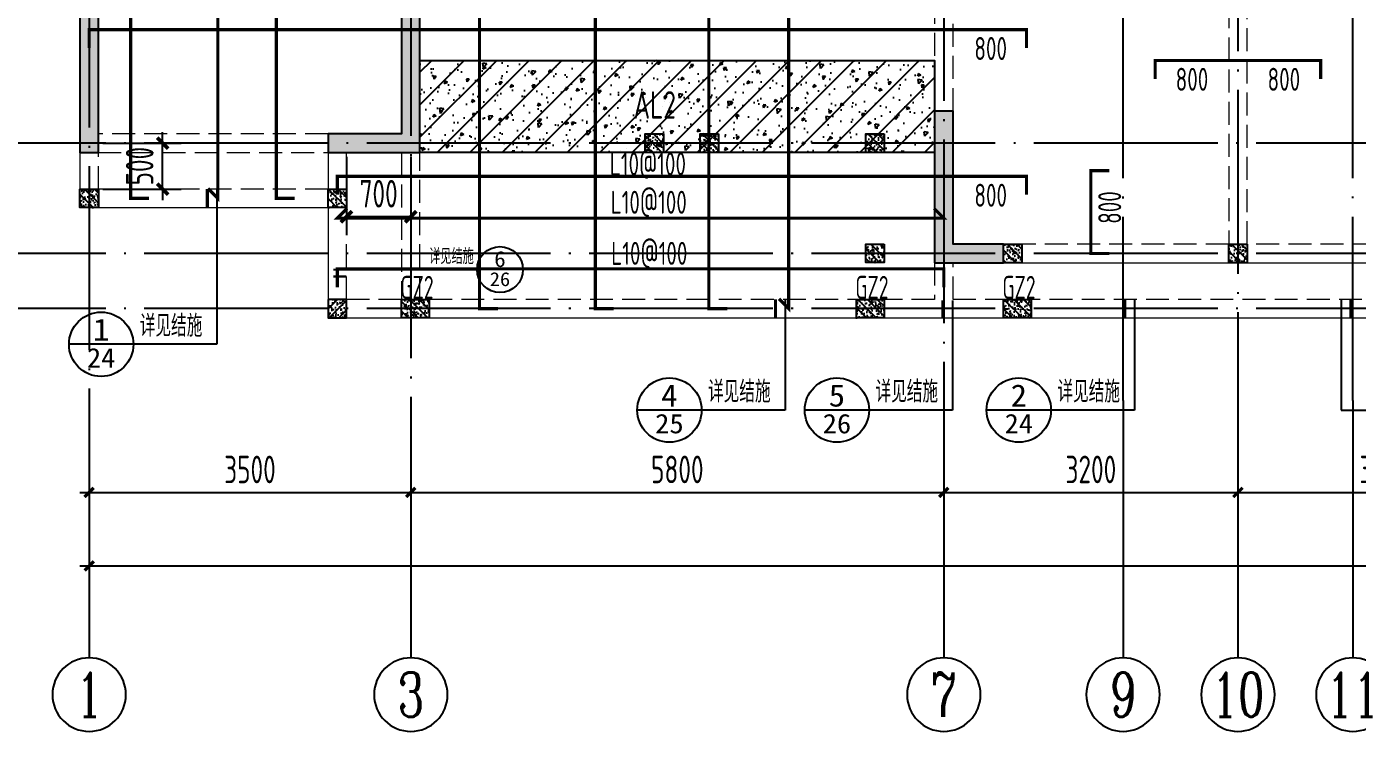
# Model space of a CAD drawing. Extents: x -1712635 to -854203, y -534641 to -21985.
# Drawn here: x -1248353 to -1233873, y -437530 to -429861 of the extents above; entities that cross this region are included whole.
import ezdxf
from ezdxf.enums import TextEntityAlignment as Align

# ---------------------------------------------------------------- set-up
doc = ezdxf.new("R2010")
doc.units = 0
doc.header["$LTSCALE"] = 1000
for name, pattern in [('DASH', [0.35, 0.25, -0.1]), ('DASHED', [0.75, 0.5, -0.25]), ('DOTE', [2.4200000000000004, 2, -0.2, 0.02, -0.2])]:
    doc.linetypes.add(name, pattern=pattern)
doc.layers.get('0').update_dxf_attribs({"linetype": 'CONTINUOUS'})
doc.layers.get('Defpoints').update_dxf_attribs({"linetype": 'CONTINUOUS'})
for name, color, linetype in [('A-AXIS', 1, 'CONTINUOUS'), ('A-DOTE', 10, 'DOTE'), ('AXIS_NUM', 7, 'CONTINUOUS'), ('BEAM', 4, 'DASHED'), ('DIM_IDEN', 67, 'CONTINUOUS'), ('PUB_TEXT', 2, 'CONTINUOUS'), ('ROOF', 183, 'CONTINUOUS'), ('S-B板配筋', 6, 'CONTINUOUS'), ('S-B板配筋号', 7, 'CONTINUOUS'), ('S-L主梁线', 4, 'DASH'), ('S-Q墙填充', 252, 'CONTINUOUS'), ('S-Q墙实线', 6, 'CONTINUOUS'), ('S-Q墙标注', 3, 'CONTINUOUS'), ('S-Y一般标注', 3, 'CONTINUOUS'), ('S-构造柱', 212, 'CONTINUOUS'), ('S-构造柱编号', 130, 'CONTINUOUS'), ('TEXT', 2, 'CONTINUOUS')]:
    doc.layers.add(name, color=color, linetype=linetype)
doc.layers.add('配箍校核', color=34, linetype='CONTINUOUS', plot=False)
doc.styles.add('_TCH_AXIS', font='COMPLEX', dxfattribs={"bigfont": 'GBCBIG'})
doc.styles.add('_TCH_LABEL', font='simhei.ttf')
doc.styles.add('TSSD_Axis', font='complex.shx', dxfattribs={"width": 0.7, "bigfont": 'hztxt.shx'})
doc.styles.add('TSSD_DIMENSION', font='Tssdeng.shx', dxfattribs={"width": 0.7, "bigfont": 'tssdchn.shx'})
doc.styles.add('TSSD_REIN', font='tssdeng.shx', dxfattribs={"width": 0.7, "height": 300, "bigfont": 'tssdchn.shx'})
doc.styles.add('结构文字', font='zstxt.shx', dxfattribs={"width": 0.7, "bigfont": 'zshz.shx'})
doc.dimstyles.new('STRUCK', dxfattribs={"dimtxt": 400, "dimasz": 121, "dimexe": 200, "dimexo": 150, "dimgap": 115, "dimtad": 1, "dimdec": 0, "dimdsep": 46, "dimtxsty": '结构文字', "dimblk": 'ARCHTICK', "dimcen": 400, "dimclrd": 3, "dimclre": 3, "dimclrt": 7, "dimadec": 0, "dimazin": 0, "dimtfac": 1, "dimtdec": 0, "dimtix": 1, "dimtmove": 2, "dimatfit": 3, "dimldrblk": '_DIMX', "dimfxl": 0, "dimtolj": 1, "dimtzin": 0, "dimarcsym": 0})
doc.dimstyles.new('TSSD_100_100', dxfattribs={"dimtxt": 300, "dimasz": 100, "dimexe": 100, "dimexo": 250, "dimgap": 100, "dimtad": 1, "dimdec": 0, "dimzin": 0, "dimdsep": 46, "dimtxsty": 'TSSD_DIMENSION', "dimblk": 'ARCHTICK', "dimcen": 0, "dimdle": 100, "dimclrt": 7, "dimadec": 0, "dimazin": 0, "dimtfac": 1, "dimtdec": 0, "dimtix": 1, "dimtmove": 2, "dimatfit": 3, "dimldrblk": 'ARCHTICK', "dimfxl": 0, "dimtolj": 1, "dimtzin": 0, "dimarcsym": 0})

# ---------------------------------------------------------------- blocks, each defined once
blk = doc.blocks.new('ts_axno')
at = {"color": 0, "linetype": 'ByBlock', "lineweight": -2}
blk.add_circle((0, 0), 0.5, dxfattribs=at)
at = {"color": 0, "linetype": 'ByBlock', "lineweight": -2, "style": 'TSSD_Axis', "width": 0.7}
blk.add_attdef('A', text='', height=0.6, dxfattribs=at).set_placement((0, 0), align=Align.MIDDLE_CENTER)
blk = doc.blocks.new('_ArchTick')
at = {"color": 0, "const_width": 0.35}
blk.add_lwpolyline([(-0.5, -0.5), (0.5, 0.5)], dxfattribs=at)
blk = doc.blocks.new('*D154')
at = {"layer": 'Defpoints', "color": 0}
for p in [(8100.000007828232, 3600.047255706624), (13900.00000730483, 3600.047255706624), (13900.00000730483, 2600.047255706624)]:
    blk.add_point(p, dxfattribs=at)
at = {"layer": 'S-Y一般标注', "color": 0, "lineweight": -2}
for p, q in [((8100.000007828232, 3350.047255706624), (8100.000007828232, 2500.047255706624)), ((13900.00000730483, 3350.047255706624), (13900.00000730483, 2500.047255706624)), ((8000.000007828232, 2600.047255706624), (14000.00000730483, 2600.047255706624))]:
    blk.add_line(p, q, dxfattribs=at)
at = {"layer": 'S-Y一般标注', "color": 0, "lineweight": -2, "xscale": 100, "yscale": 100, "zscale": 100, "rotation": 180}
blk.add_blockref('_ArchTick', (8100.000007828232, 2600.047255706624), dxfattribs=at)
at = {"layer": 'S-Y一般标注', "color": 0, "lineweight": -2, "xscale": 100, "yscale": 100, "zscale": 100}
blk.add_blockref('_ArchTick', (13900.00000730483, 2600.047255706624), dxfattribs=at)
at = {"layer": 'S-Y一般标注', "color": 7, "insert": (11000.00000756653, 2850.047255706624), "char_height": 300, "attachment_point": 5, "style": 'TSSD_DIMENSION'}
blk.add_mtext('\\A1;5800', dxfattribs=at)
blk = doc.blocks.new('*D155')
at = {"layer": 'Defpoints', "color": 0}
for p in [(17100.00001477753, 3600.023631853284), (20300.00000831822, 3600.023631853284), (20300.00000831822, 2600.023631853284)]:
    blk.add_point(p, dxfattribs=at)
at = {"layer": 'S-Y一般标注', "color": 0, "lineweight": -2}
for p, q in [((17100.00001477753, 3350.023631853284), (17100.00001477753, 2500.023631853284)), ((20300.00000831822, 3350.023631853284), (20300.00000831822, 2500.023631853284)), ((17000.00001477753, 2600.023631853284), (20400.00000831822, 2600.023631853284))]:
    blk.add_line(p, q, dxfattribs=at)
at = {"layer": 'S-Y一般标注', "color": 0, "lineweight": -2, "xscale": 100, "yscale": 100, "zscale": 100, "rotation": 180}
blk.add_blockref('_ArchTick', (17100.00001477753, 2600.023631853284), dxfattribs=at)
at = {"layer": 'S-Y一般标注', "color": 0, "lineweight": -2, "xscale": 100, "yscale": 100, "zscale": 100}
blk.add_blockref('_ArchTick', (20300.00000831822, 2600.023631853284), dxfattribs=at)
at = {"layer": 'S-Y一般标注', "color": 7, "insert": (18700.00001154788, 2850.023631853284), "char_height": 300, "attachment_point": 5, "style": 'TSSD_DIMENSION'}
blk.add_mtext('\\A1;3200', dxfattribs=at)
blk = doc.blocks.new('*D162')
at = {"layer": 'Defpoints', "color": 0}
for p in [(4600.000008000119, 3600.047255706624), (54600.00000724586, 3600.047255706624), (54600.00000724586, 1800.047255706624)]:
    blk.add_point(p, dxfattribs=at)
at = {"layer": 'S-Y一般标注', "color": 0, "lineweight": -2}
for p, q in [((4600.000008000119, 3350.047255706624), (4600.000008000119, 1700.047255706624)), ((54600.00000724586, 3350.047255706624), (54600.00000724586, 1700.047255706624)), ((4500.000008000119, 1800.047255706624), (54700.00000724586, 1800.047255706624))]:
    blk.add_line(p, q, dxfattribs=at)
at = {"layer": 'S-Y一般标注', "color": 0, "lineweight": -2, "xscale": 100, "yscale": 100, "zscale": 100, "rotation": 180}
blk.add_blockref('_ArchTick', (4600.000008000119, 1800.047255706624), dxfattribs=at)
at = {"layer": 'S-Y一般标注', "color": 0, "lineweight": -2, "xscale": 100, "yscale": 100, "zscale": 100}
blk.add_blockref('_ArchTick', (54600.00000724586, 1800.047255706624), dxfattribs=at)
at = {"layer": 'S-Y一般标注', "color": 7, "insert": (29600.00000762299, 2050.047255706624), "char_height": 300, "attachment_point": 5, "style": 'TSSD_DIMENSION'}
blk.add_mtext('\\A1;50000', dxfattribs=at)
blk = doc.blocks.new('*D163')
at = {"layer": 'Defpoints', "color": 0}
for p in [(13900.00000730489, 3600.023631853284), (17100.00001477753, 3600.023631853284), (17100.00001477753, 2600.023631853284)]:
    blk.add_point(p, dxfattribs=at)
at = {"layer": 'S-Y一般标注', "color": 0, "lineweight": -2}
for p, q in [((13900.00000730489, 3350.023631853284), (13900.00000730489, 2500.023631853284)), ((17100.00001477753, 3350.023631853284), (17100.00001477753, 2500.023631853284)), ((13800.00000730489, 2600.023631853284), (17200.00001477753, 2600.023631853284))]:
    blk.add_line(p, q, dxfattribs=at)
at = {"layer": 'S-Y一般标注', "color": 0, "lineweight": -2, "xscale": 100, "yscale": 100, "zscale": 100, "rotation": 180}
blk.add_blockref('_ArchTick', (13900.00000730489, 2600.023631853284), dxfattribs=at)
at = {"layer": 'S-Y一般标注', "color": 0, "lineweight": -2, "xscale": 100, "yscale": 100, "zscale": 100}
blk.add_blockref('_ArchTick', (17100.00001477753, 2600.023631853284), dxfattribs=at)
at = {"layer": 'S-Y一般标注', "color": 7, "insert": (15500.00001104121, 2850.023631853284), "char_height": 300, "attachment_point": 5, "style": 'TSSD_DIMENSION'}
blk.add_mtext('\\A1;3200', dxfattribs=at)
blk = doc.blocks.new('*D164')
at = {"layer": 'Defpoints', "color": 0}
for p in [(4600.000008000119, 3600.047255706624), (8100.000007828232, 3600.047255706624), (8100.000007828232, 2600.047255706624)]:
    blk.add_point(p, dxfattribs=at)
at = {"layer": 'S-Y一般标注', "color": 0, "lineweight": -2}
for p, q in [((4600.000008000119, 3350.047255706624), (4600.000008000119, 2500.047255706624)), ((8100.000007828232, 3350.047255706624), (8100.000007828232, 2500.047255706624)), ((4500.000008000119, 2600.047255706624), (8200.000007828232, 2600.047255706624))]:
    blk.add_line(p, q, dxfattribs=at)
at = {"layer": 'S-Y一般标注', "color": 0, "lineweight": -2, "xscale": 100, "yscale": 100, "zscale": 100, "rotation": 180}
blk.add_blockref('_ArchTick', (4600.000008000119, 2600.047255706624), dxfattribs=at)
at = {"layer": 'S-Y一般标注', "color": 0, "lineweight": -2, "xscale": 100, "yscale": 100, "zscale": 100}
blk.add_blockref('_ArchTick', (8100.000007828232, 2600.047255706624), dxfattribs=at)
at = {"layer": 'S-Y一般标注', "color": 7, "insert": (6350.000007914176, 2850.047255706624), "char_height": 300, "attachment_point": 5, "style": 'TSSD_DIMENSION'}
blk.add_mtext('\\A1;3500', dxfattribs=at)
blk = doc.blocks.new('20210807.15312078')
at = {"layer": 'S-Q墙填充'}
h = blk.add_hatch(color=252, dxfattribs=at)
h.dxf.hatch_style = 1
h.paths.add_polyline_path([(61115.65264086801, 58639.56326657833), (61115.65264086801, 60289.56320904681), (60915.65264086801, 60289.56320904681), (60915.65264086801, 58639.56326657833)])
h = blk.add_hatch(color=252, dxfattribs=at)
h.dxf.hatch_style = 1
h.paths.add_polyline_path([(64615.65264037022, 60289.56320904681), (64415.65264037022, 60289.56320904681), (64415.65264037022, 58839.56326701673), (63715.64062451522, 58839.563273154), (63615.6537602547, 58839.56326657836), (63615.65377428455, 58639.56326657836), (63715.64062276177, 58639.56327403072), (64615.65264037022, 58639.56326614)])
h = blk.add_hatch(color=252, dxfattribs=at)
h.dxf.hatch_style = 1
h.paths.add_polyline_path([(70215.65357483321, 57439.5558207928), (70965.64160114274, 57439.5558207928), (70965.64160114274, 57639.5558207928), (70415.65357483321, 57639.5558207928), (70415.65357483321, 59089.55576326206), (70215.65357483321, 59089.55576326206)])
at = {"layer": 'S-L主梁线', "linetype": 'DASH', "lineweight": 18}
for p, q in [((73415.653763901, 61639.56328792821), (73415.653763901, 57639.55583084727)), ((73615.653763901, 57639.55583084727), (73615.653763901, 61639.56328792821)), ((70215.65280410487, 60639.56319661473), (70215.65357574113, 59089.54228789476)), ((70415.65357482989, 59089.56252574953), (70415.65280410487, 60639.56328792821)), ((63615.65364147039, 58839.56326657833), (61115.65264086801, 58839.56326657833)), ((61115.63949022195, 58239.56326657833), (61115.63949022195, 58639.56326657833)), ((61115.65264086801, 58639.56326657833), (63615.6537740161, 58639.56326657833)), ((63815.64062363849, 57039.58379833773), (63815.64062363849, 58639.563273154)), ((64415.65270304368, 58639.56326789345), (64415.65370572932, 57039.70688551711)), ((64615.65370571651, 57039.72739750842), (64615.65270304374, 58639.56326613997)), ((63615.65364147039, 58239.56326657833), (61115.63949022195, 58239.56326657833)), ((73415.653763901, 57639.55583084727), (70965.64160114274, 57639.55582056427)), ((76065.61799484552, 57639.55582079277), (73615.653763901, 57639.55583084727)), ((70215.65360698404, 57439.55582079277), (70215.65373553228, 57039.72739750842)), ((70415.65373553225, 57039.72739750842), (70415.65360698404, 57439.55582079277)), ((64415.65370572932, 57039.70688551711), (63815.64062363849, 57039.58379833773)), ((70215.65373553228, 57039.72739750842), (64615.65370571651, 57039.72739750842)), ((76615.6294667161, 57039.72739750842), (70415.65373553225, 57039.72739750842))]:
    blk.add_line(p, q, dxfattribs=at)
at = {"layer": 'S-L主梁线', "linetype": 'ByBlock', "lineweight": 18}
for p, q in [((60915.65264086801, 58639.56326657833), (60915.64825736925, 58039.56326657833)), ((63615.65377428455, 58639.56326657833), (63615.64062363849, 56839.5427659642)), ((60915.64825736925, 58039.56326657833), (63615.6537740161, 58039.56326657833)), ((70965.64160114274, 57439.55582102129), (73515.65376435805, 57439.5558317613)), ((73515.65376344402, 57439.5558317613), (76065.61799484552, 57439.55582124979)), ((63615.64062363849, 56839.5427659642), (64515.6742824722, 56839.72739961257)), ((64515.65376838998, 56839.72739750842), (82515.62943452134, 56839.72739750842))]:
    blk.add_line(p, q, dxfattribs=at)
at = {"layer": 'S-Q墙实线'}
for points in [[(61115.65264086801, 58639.56326657833), (61115.65264086801, 60289.56320904681), (60915.65264086801, 60289.56320904681), (60915.65264086801, 58639.56326657833)], [(70215.65357483321, 57439.5558207928), (70965.64160114274, 57439.5558207928), (70965.64160114274, 57639.5558207928), (70415.65357483321, 57639.5558207928), (70415.65357483321, 59089.55576326206), (70215.65357483321, 59089.55576326206)]]:
    blk.add_lwpolyline(points, close=True, dxfattribs=at)
blk.add_lwpolyline([(63715.64061662354, 58839.56327359236), (63615.6537602547, 58839.56326657836), (63615.65377428455, 58639.56326657836), (63715.64062276177, 58639.56327403072), (64615.65264037022, 58639.56326614), (64615.65264037022, 60289.56320904681), (64415.65264037022, 60289.56320904681), (64415.65264037022, 58839.56326701673), (63715.64062451522, 58839.563273154)], dxfattribs=at)
blk = doc.blocks.new('20210730.02141516')
at = {"layer": 'S-构造柱'}
h = blk.add_hatch(dxfattribs=at)
h.set_pattern_fill('ARMORED', color=256, scale=15, angle=-90.00000000000001, style=0)
h.set_pattern_definition([(320, (-154189.4087994955, 3278673.453847362), (-9.412820247389286, -107.589027390113), [11.25, -123.75]), (265, (-154189.4087994955, 3278673.453847362), (112.8288200550018, 20.81270004194998), [9, -99]), (10.45139999999996, (-154190.1932004951, 3278664.488095364), (103.415931309143, -86.77640725710324), [9.561028499999967, -105.1713167999997]), (316.1842, (-154159.4087994955, 3278673.453847362), (-24.82785214935274, -160.0861572938467), [16.875, -185.625]), (6.635599999999986, (-154161.477795545, 3278660.113335611), (146.1176806350662, -140.1994058323055), [14.34154319999972, -157.7569499999956]), (261.1841999999999, (-154159.4087994955, 3278673.453847362), (146.1177901387987, -140.1992917700441), [13.49999999999973, -148.4999999999956]), (290.9999999999999, (-154166.9087994955, 3278658.453847362), (-60.39283359980084, -89.53605781776923), [11.25, -123.75]), (236, (-154166.9087994955, 3278658.453847362), (108.772506757028, -36.49729978823728), [8.999999999999998, -98.99999999999999]), (341.4514, (-154171.941540394, 3278650.992512414), (48.37957450649284, -126.0333942872235), [9.5610285, -105.1713168]), (307.5, (-154189.4087994955, 3278673.453847362), (49.93407807469672, -1.823978297593609), [0, -97.79999999999875, 0, -100.4999999999987, 0, -99.37499999999875]), (277.5, (-154189.4087994955, 3278673.453847362), (59.16175678235403, -39.46043061632231), [0, -57.29999999999999, 0, -95.54999999999998, 0, -37.87499999999999]), (237.5, (-154189.4087994955, 3278706.903847361), (-3.383230760156985, -80.07336542586137), [0, -37.5, 0, -117, 0, -155.25]), (227.5, (-154189.4087994955, 3278721.903847361), (15.01574734984763, -87.47792540135794), [0, -48.75, 0, -77.69999999999999, 0, -110.25]), (315, (-154189.4087994955, 3278673.453847362), (53.03300858899107, 53.03300858899105), [])])
h.paths.add_polyline_path([(199.9996630134992, 200), (199.9996630134992, 0), (0, 4.656612873077393e-09), (0, 200.0000000046566)])
blk.add_lwpolyline([(199.9996630134992, 200), (199.9996630134992, 0), (0, 4.656612873077393e-09), (0, 200.0000000046566)], close=True, dxfattribs=at)
blk = doc.blocks.new('20210809.18224761')
at = {"layer": 'S-构造柱'}
h = blk.add_hatch(dxfattribs=at)
h.set_pattern_fill('ARMORED', color=256, scale=15, angle=-90.00000000000001, style=0)
h.set_pattern_definition([(320, (-154189.4087994955, 3278673.453847362), (-9.412820247389286, -107.589027390113), [11.25, -123.75]), (265, (-154189.4087994955, 3278673.453847362), (112.8288200550018, 20.81270004194998), [9, -99]), (10.45139999999996, (-154190.1932004951, 3278664.488095364), (103.415931309143, -86.77640725710324), [9.561028499999967, -105.1713167999997]), (316.1842, (-154159.4087994955, 3278673.453847362), (-24.82785214935274, -160.0861572938467), [16.875, -185.625]), (6.635599999999986, (-154161.477795545, 3278660.113335611), (146.1176806350662, -140.1994058323055), [14.34154319999972, -157.7569499999955]), (261.1841999999999, (-154159.4087994955, 3278673.453847362), (146.1177901387987, -140.1992917700441), [13.49999999999972, -148.4999999999956]), (290.9999999999999, (-154166.9087994955, 3278658.453847362), (-60.39283359980084, -89.53605781776923), [11.25, -123.75]), (236, (-154166.9087994955, 3278658.453847362), (108.772506757028, -36.49729978823728), [8.999999999999998, -98.99999999999999]), (341.4514, (-154171.941540394, 3278650.992512414), (48.37957450649284, -126.0333942872235), [9.5610285, -105.1713168]), (307.5, (-154189.4087994955, 3278673.453847362), (49.93407807469672, -1.823978297593609), [0, -97.79999999999875, 0, -100.4999999999987, 0, -99.37499999999875]), (277.5, (-154189.4087994955, 3278673.453847362), (59.16175678235403, -39.46043061632231), [0, -57.29999999999999, 0, -95.54999999999998, 0, -37.87499999999999]), (237.5, (-154189.4087994955, 3278706.903847361), (-3.383230760156985, -80.07336542586137), [0, -37.5, 0, -117, 0, -155.25]), (227.5, (-154189.4087994955, 3278721.903847361), (15.01574734984763, -87.47792540135794), [0, -48.75, 0, -77.69999999999999, 0, -110.25]), (315, (-154189.4087994955, 3278673.453847362), (53.03300858899107, 53.03300858899105), [])])
h.paths.add_polyline_path([(299.9996630134992, 200), (299.9996630134992, 0), (0, 4.656612873077393e-09), (0, 200.0000000046566)])
blk.add_lwpolyline([(299.9996630134992, 200), (299.9996630134992, 0), (0, 4.656612873077393e-09), (0, 200.0000000046566)], close=True, dxfattribs=at)
blk = doc.blocks.new('20210809.18235135')
at = {"layer": '配箍校核'}
blk.add_blockref('20210809.18224761', (11.94207883096533, 0), dxfattribs=at)
at = {"layer": 'S-构造柱编号', "color": 2, "linetype": 'ByBlock', "style": 'TSSD_REIN', "width": 0.65}
blk.add_text('GZ2', height=250, dxfattribs=at).set_placement((0, 206.3657982495497, 5.282134110142623e-09))
blk = doc.blocks.new('*D412')
at = {"layer": 'Defpoints', "color": 0}
for p in [(-211958.6359679654, 202188.8268666505), (-211258.6148827623, 202188.8268666505), (-211958.6359679654, 201388.8268666505)]:
    blk.add_point(p, dxfattribs=at)
at = {"layer": 'S-Q墙标注', "color": 3, "lineweight": -2}
for p, q in [((-211958.6359679654, 202038.8268666505), (-211958.6359679654, 201188.8268666505)), ((-211258.6148827623, 202038.8268666505), (-211258.6148827623, 201188.8268666505)), ((-211258.6148827623, 201388.8268666505), (-211958.6359679654, 201388.8268666505))]:
    blk.add_line(p, q, dxfattribs=at)
at = {"layer": 'S-Q墙标注', "color": 3, "lineweight": -2, "xscale": 121, "yscale": 121, "zscale": 121, "rotation": 180}
blk.add_blockref('_ArchTick', (-211958.6359679654, 201388.8268666505), dxfattribs=at)
at = {"layer": 'S-Q墙标注', "color": 3, "lineweight": -2, "xscale": 121, "yscale": 121, "zscale": 121}
blk.add_blockref('_ArchTick', (-211258.6148827623, 201388.8268666505), dxfattribs=at)
at = {"layer": 'S-Q墙标注', "color": 7, "insert": (-211608.6254253639, 201638.8268666505), "char_height": 300, "attachment_point": 5, "style": 'TSSD_REIN'}
blk.add_mtext('\\A1;700', dxfattribs=at)
blk = doc.blocks.new('_DIMX')
blk.add_line((-150, 0), (150, 0))
at = {"const_width": 50}
blk.add_lwpolyline([(-70, -70), (70, 70)], dxfattribs=at)
blk = doc.blocks.new('*D413')
at = {"layer": 'Defpoints', "color": 0}
for p in [(-214758.6274958577, 202188.7929446579), (-213958.6377369934, 202188.7929446579), (-214758.6377369934, 201688.7925457329)]:
    blk.add_point(p, dxfattribs=at)
at = {"layer": 'S-Q墙标注', "color": 3, "lineweight": -2}
for p, q in [((-213958.6377369934, 202188.7929446579), (-213958.6377369934, 202309.7929446579)), ((-214608.6274958577, 202188.7929446579), (-213758.6377369934, 202188.7929446579)), ((-213958.6377369934, 201688.7925457329), (-213958.6377369934, 202188.7929446579)), ((-214608.6377369934, 201688.7925457329), (-213758.6377369934, 201688.7925457329)), ((-213958.6377369934, 201688.7925457329), (-213958.6377369934, 201567.7925457329))]:
    blk.add_line(p, q, dxfattribs=at)
at = {"layer": 'S-Q墙标注', "color": 3, "lineweight": -2, "xscale": 121, "yscale": 121, "zscale": 121}
for p, rotation in [((-213958.6377369934, 202188.7929446579), 270), ((-213958.6377369934, 201688.7925457329), 90)]:
    blk.add_blockref('_ArchTick', p, dxfattribs=dict(at, rotation=rotation))
at = {"layer": 'S-Q墙标注', "color": 7, "insert": (-214208.6377369935, 201938.7927451953), "char_height": 300, "attachment_point": 5, "rotation": 90, "style": 'TSSD_REIN'}
blk.add_mtext('\\A1;500', dxfattribs=at)
blk = doc.blocks.new('20210811.10024340')
at = {"layer": 'DIM_IDEN'}
for p, q in [((3705.802523488421, 3804.627072920906), (3705.802522382592, 2116.204595448624)), ((4973.054068722815, 2929.947305875481), (5419.839836292487, 2929.947305055335)), ((5419.839836292487, 2929.947305055335), (6536.212891780609, 2929.947305055335)), ((7036.212891780609, 2929.947305055335), (6536.212891780609, 2929.947305055335)), ((9888.907974078053, 2604.63441437966), (9888.907972422045, 1400.007536805817)), ((11711.61803478767, 2594.625766113808), (11711.61803322096, 1400.006940220774)), ((13690.92213823783, 2604.626881881617), (13690.92211212006, 1400.000000010012)), ((15940.84684736731, 2604.626881881617), (15940.84687348509, 1400.000000010012)), ((2796.786204140246, 2116.204595448624), (2096.786204140246, 2116.204595448624)), ((3705.802522382592, 2116.204595448624), (2796.786204140246, 2116.204595448624)), ((8979.891654179699, 1400.007536805817), (8279.891654179699, 1400.007536805817)), ((9888.907972422045, 1400.007536805817), (8979.891654179699, 1400.007536805817)), ((10802.60171497861, 1400.006940220774), (10102.60171497861, 1400.006940220774)), ((11711.61803322096, 1400.006940220774), (10802.60171497861, 1400.006940220774)), ((12781.90579387771, 1400.000000010012), (12081.90579387771, 1400.000000010012)), ((13690.92211212006, 1400.000000010012), (12781.90579387771, 1400.000000010012)), ((15940.84687348509, 1400.000000010012), (16849.86319172744, 1400.000000010012))]:
    blk.add_line(p, q, dxfattribs=at)
for points, const_width in [([(3600.802523488421, 3804.62707298965), (3600.802523357455, 3604.664489694347)], 35), ([(4973.054068585141, 2854.947305875481), (5115.884485224593, 2854.947305613314)], 25), ([(9783.907974078053, 2604.634414456785), (9783.90797393118, 2404.671831161482)], 35), ([(11606.61803478767, 2594.625766187091), (11606.6180346481, 2394.663182891789)], 35), ([(13585.92213823783, 2604.626883097924), (13585.92213592145, 2404.664299802622)], 35), ([(16045.84684736731, 2604.626883097924), (16045.8468496837, 2404.664299802622)], 35)]:
    blk.add_lwpolyline(points, dxfattribs=dict(at, const_width=const_width))
for centre, radius in [((6786.212891780609, 2929.947305055335), 250), ((2446.786204140246, 2116.204595448624), 350), ((8629.891654179699, 1400.007536805817), 350), ((10452.60171497861, 1400.006940220774), 350), ((12431.90579387771, 1400.000000010012), 350)]:
    blk.add_circle(centre, radius, dxfattribs=at)
at = {"layer": 'PUB_TEXT', "style": '_TCH_AXIS'}
for height, p in [(168.7943262411347, (6015.152253482736, 2989.305815693631)), (236.3120567375886, (2866.856204140246, 2199.306510342227)), (236.3120567375886, (9049.961654179699, 1483.10945169942)), (236.3120567375886, (10872.67171497861, 1483.108855114377)), (236.3120567375886, (12851.97579387771, 1483.101914903615))]:
    blk.add_text('详见结施', height=height, dxfattribs=at).set_placement(p)
at = {"layer": 'PUB_TEXT', "style": '_TCH_LABEL'}
for s, height, width, p, p2 in [('6', 172.6300107763753, 1.011363636363664, (6723.43834240738, 2957.691462611663), (6848.987441153839, 2957.691462611663)), ('26', 151.4027640285286, 1.017142857142866, (6675.472584376885, 2749.451569817495), (6896.953199184334, 2749.451569817495)), ('1', 241.1238055665921, 1.034883720930236, (2357.065718348025, 2155.077050404856), (2536.506689932467, 2155.077050404856)), ('24', 212.3330158820633, 1.011363636363632, (2292.362192589655, 1863.168342380668), (2601.210215690837, 1863.168342380668)), ('4', 241.1238055665921, 1.034883720930215, (8540.17116838748, 1438.879991762049), (8719.612139971918, 1438.879991762049)), ('5', 241.2666258450344, 1.028901734104048, (10363.34700946369, 1438.871540918364), (10541.85642049354, 1438.871540918364)), ('2', 241.4072383518289, 1.02298850574713, (12343.11232689773, 1438.856878836406), (12520.69926085769, 1438.856878836406)), ('25', 211.5903091263542, 1.022988505747116, (8474.239012983302, 1147.659727703547), (8785.544295376096, 1147.659727703547)), ('26', 211.96386963994, 1.017142857142856, (10297.5652846134, 1147.312910887762), (10607.63814534382, 1147.312910887762)), ('24', 212.3330158820633, 1.011363636363644, (12277.48178232712, 1146.963746942056), (12586.3298054283, 1146.963746942056))]:
    blk.add_text(s, height=height, dxfattribs=dict(at, width=width)).set_placement(p, p2, align=Align.FIT)
blk = doc.blocks.new('20210726.16395156')
at = {"layer": 'A-AXIS'}
for p, q in [((4600.000008000119, 3600.047255706624), (4600.000008000119, 800.0472557066241)), ((8100.000007828232, 3600.047255706624), (8100.000007828232, 800.0472557066241)), ((13900.00000730489, 3600.023631853284), (13900.00000730489, 800.0236318532843)), ((15850.00001240513, 3600.023631774642), (15850.00001240513, 800.0236317746417)), ((17100.00001528487, 3600.000008000003), (17100.00001528487, 800.0000080000027)), ((18350.00000321825, 3600.056483774148), (18350.00000321825, 800.0564837741476))]:
    blk.add_line(p, q, dxfattribs=at)
at = {"layer": 'A-DOTE'}
for p, q in [((4600.000008000003, 18249.92988687142), (4600.000008000119, 3600.047255706624)), ((13900.21691773832, 13700.04725528695), (13900.00000781217, 3600.047255706566)), ((15850.00001240513, 3600.038027638882), (15850.00001272373, 11500.04725452978)), ((18350.00000321825, 3600.056483774148), (18350.00000289921, 11500.04725452978)), ((8100.000007828232, 10900.04724739329), (8100.000007828232, 3600.047255706624)), ((17100.00001477753, 9400.047254529782), (17100.00001477747, 3600.047255706566)), ((55600.00000724575, 6400.047247147886), (3600.000008000119, 6400.047247147886)), ((55600.00000724569, 5200.047255706508), (3600.000008000119, 5200.047255706508)), ((55600.00000724569, 4600.047255706508), (3600.000008000119, 4600.047255706624))]:
    blk.add_line(p, q, dxfattribs=at)
at = {"layer": 'A-AXIS'}
ref = blk.add_blockref('ts_axno', (4600.000008000119, 400.0472557066241), dxfattribs=dict(at, xscale=-800, yscale=800, zscale=800, rotation=180))
ref.add_attrib('1', '1', dxfattribs={"layer": 'AXIS_NUM', "height": 480, "style": 'TSSD_Axis', "width": 0.7}).set_placement((4600.000008000119, 400.0472557066241), align=Align.MIDDLE_CENTER)
ref = blk.add_blockref('ts_axno', (8100.000007828232, 400.0472557066241), dxfattribs=dict(at, xscale=-800, yscale=800, zscale=800, rotation=180))
ref.add_attrib('2', '3', dxfattribs={"layer": 'AXIS_NUM', "height": 480, "style": 'TSSD_Axis', "width": 0.7}).set_placement((8100.000007828232, 400.0472557066241), align=Align.MIDDLE_CENTER)
ref = blk.add_blockref('ts_axno', (13900.00000730489, 400.0236318532843), dxfattribs=dict(at, xscale=-800, yscale=800, zscale=800, rotation=180))
ref.add_attrib('5', '7', dxfattribs={"layer": 'AXIS_NUM', "height": 480, "style": 'TSSD_Axis', "width": 0.7}).set_placement((13900.00000730489, 400.0236318532843), align=Align.MIDDLE_CENTER)
ref = blk.add_blockref('ts_axno', (15850.00001240513, 400.0236317746417), dxfattribs=dict(at, xscale=-800, yscale=800, zscale=800, rotation=180))
ref.add_attrib('5', '9', dxfattribs={"layer": 'AXIS_NUM', "height": 480, "style": 'TSSD_Axis', "width": 0.7}).set_placement((15850.00001240513, 400.0236317746417), align=Align.MIDDLE_CENTER)
ref = blk.add_blockref('ts_axno', (17100.00001528487, 400.0000080000027), dxfattribs=dict(at, xscale=-800, yscale=800, zscale=800, rotation=180))
ref.add_attrib('8', '10', dxfattribs={"layer": 'AXIS_NUM', "height": 480, "style": 'TSSD_Axis', "width": 0.7}).set_placement((17100.00001528487, 400.0000080000027), align=Align.MIDDLE_CENTER)
ref = blk.add_blockref('ts_axno', (18350.00000321825, 400.0564837741476), dxfattribs=dict(at, xscale=-800, yscale=800, zscale=800, rotation=180))
ref.add_attrib('5', '11', dxfattribs={"layer": 'AXIS_NUM', "height": 480, "style": 'TSSD_Axis', "width": 0.7}).set_placement((18350.00000321825, 400.0564837741476), align=Align.MIDDLE_CENTER)
at = {"layer": 'S-Y一般标注'}
for base, p1, p2, picture, middle in [((54600.00000724586, 1800.047255706624), (4600.000008000119, 3600.047255706624), (54600.00000724586, 3600.047255706624), '*D162', (29600.00000762299, 2050.047255706624)), ((8100.000007828232, 2600.047255706624), (4600.000008000119, 3600.047255706624), (8100.000007828232, 3600.047255706624), '*D164', (6350.000007914176, 2850.047255706624)), ((13900.00000730483, 2600.047255706624), (8100.000007828232, 3600.047255706624), (13900.00000730483, 3600.047255706624), '*D154', (11000.00000756653, 2850.047255706624)), ((17100.00001477753, 2600.023631853284), (13900.00000730489, 3600.023631853284), (17100.00001477753, 3600.023631853284), '*D163', (15500.00001104121, 2850.023631853284)), ((20300.00000831822, 2600.023631853284), (17100.00001477753, 3600.023631853284), (20300.00000831822, 3600.023631853284), '*D155', (18700.00001154788, 2850.023631853284))]:
    dim = blk.add_linear_dim(base=base, p1=p1, p2=p2, dimstyle='TSSD_100_100', dxfattribs=at)
    dim.commit()
    dim.dimension.update_dxf_attribs({"geometry": picture, "text_midpoint": middle})
blk = doc.blocks.new('20210810.19131159')
at = {"layer": 'S-Q墙标注'}
for base, p1, p2, angle, picture, middle in [((88507.31047021039, 55273.80835044209), (87707.31047021039, 54773.80795151705), (87707.32071134611, 55273.80835044209), 90, '*D413', (88257.31047021033, 55023.80815097952)), ((90507.31223923838, 54473.8422724347), (91207.33332444151, 55273.8422724347), (90507.31223923838, 55273.84227243465), 180, '*D412', (90857.32278183993, 54723.8422724347))]:
    dim = blk.add_linear_dim(base=base, p1=p1, p2=p2, angle=angle, dimstyle='STRUCK', override={"dimtxt": 300, "dimgap": 100, "dimtxsty": 'TSSD_REIN'}, dxfattribs=at)
    dim.commit()
    dim.dimension.update_dxf_attribs({"geometry": picture, "text_midpoint": middle, "insert": (302465.9482072038, -146914.9845942158)})

msp = doc.modelspace()

# ---------------------------------------------------------------- hatches: boundary and pattern name
at = {"layer": 'BEAM', "linetype": 'ByBlock'}
h = msp.add_hatch(dxfattribs=at)
h.set_pattern_fill('ARMORED', color=252, scale=50, angle=180, style=0)
h.set_pattern_definition([(229.9999999999999, (-1461743.946333429, 1483191.488568281), (-358.6300913003767, 31.37606749129769), [37.49999999999989, -412.4999999999991]), (175, (-1461743.946333429, 1483191.488568281), (69.37566680649986, -376.0960668500059), [30, -330]), (280.4514, (-1461773.832173429, 1483194.103238281), (-289.2546908570109, -344.7197710304767), [31.8700949999998, -350.5710559999967]), (226.1842, (-1461743.946333429, 1483091.488568281), (-533.6205243128222, 82.75950716450924), [56.25, -618.75]), (276.6356, (-1461788.41470593, 1483098.385221781), (-467.3313527743519, -487.0589354502206), [47.80514399999952, -525.8564999999924]), (171.1842, (-1461743.946333429, 1483091.488568281), (-467.3309725668138, -487.0593004626621), [44.99999999999959, -494.9999999999967]), (201, (-1461793.946333429, 1483116.488568281), (-298.4535260592307, 201.3094453326695), [37.5, -412.5]), (145.9999999999999, (-1461793.946333429, 1483116.488568281), (-121.657665960791, -362.5750225234265), [30, -329.9999999999999]), (251.4514, (-1461818.81744993, 1483133.264371281), (-420.1113142907451, -161.265248354976), [31.8700949999998, -350.5710559999967]), (217.5, (-1461743.946333429, 1483191.488568281), (-6.079927658645395, -166.4469269156558), [0, -325.9999999999995, 0, -334.9999999999995, 0, -331.2499999999995]), (187.5, (-1461743.946333429, 1483191.488568281), (-131.5347687210744, -197.2058559411801), [0, -191, 0, -318.5, 0, -126.25]), (147.4999999999999, (-1461632.446333429, 1483191.488568281), (-266.9112180862045, 11.27743586719), [0, -124.9999999999998, 0, -389.9999999999992, 0, -517.4999999999984]), (137.5, (-1461582.446333429, 1483191.488568281), (-291.5930846711931, -50.0524911661587), [0, -162.4999999999997, 0, -258.9999999999995, 0, -367.4999999999995]), (225, (-1461743.946333429, 1483191.488568281), (176.7766952966368, -176.7766952966369), [])])
h.paths.add_polyline_path([(-1238472.812385278, -431229.8144982276), (-1244072.813232202, -431229.813664606), (-1244072.813232202, -430229.813664606), (-1238472.812385278, -430229.8144982276)])

# ---------------------------------------------------------------- linework, layer by layer
msp.add_lwpolyline([(-1238472.812385278, -431229.8144982276), (-1244072.813232202, -431229.813664606), (-1244072.813232202, -430229.813664606), (-1238472.812385278, -430229.8144982276)], close=True, dxfattribs=at)
at = {"layer": 'S-B板配筋', "lineweight": 35, "const_width": 35}
for points in [[(-1240729.769836665, -432929.659695149), (-1240929.769836665, -432929.6596683541), (-1240929.769407947, -422829.8237854186), (-1240729.769407947, -422829.8238122136)], [(-1247020.217803379, -431729.8257584226), (-1247220.217803379, -431729.8257316276), (-1247220.216282433, -423829.8258962673), (-1247020.216282433, -423829.8259230622)], [(-1245435.885080796, -431729.827603837), (-1245635.885080796, -431729.8275770421), (-1245635.884778189, -425729.8218910898), (-1245435.884778189, -425729.8219178848)], [(-1243225.136589487, -432929.659695149), (-1243425.136589487, -432929.6596683541), (-1243425.136160769, -425729.8218910898), (-1243225.136160769, -425729.8219178848)], [(-1241965.482586398, -432929.659695149), (-1242165.482586398, -432929.6596683541), (-1242165.48215768, -426029.8219178812), (-1241965.48215768, -426029.8219446761)], [(-1246378.807676252, -431623.7592216674), (-1246272.741660004, -431729.8252397753), (-1246272.741585892, -426629.8214735726), (-1246378.807604, -426735.8874898206)], [(-1240167.18449598, -432823.5935953163), (-1240061.118480228, -432929.6596139204), (-1240061.118480228, -426629.8219178812), (-1240167.184498832, -426735.8879336331)], [(-1237472.811772428, -430094.6036572051), (-1237472.811772428, -429894.6036572051), (-1247672.824038135, -429894.6036572051), (-1247672.824038135, -430094.6036572051)], [(-1236072.812171448, -430429.827034272), (-1236072.812171448, -430229.827034272), (-1234272.812171448, -430229.827034272), (-1234272.812171448, -430429.827034272)], [(-1237472.811772428, -431691.4233724963), (-1237472.811772428, -431491.4233724963), (-1244972.826709566, -431491.4233262852), (-1244972.826709566, -431691.4233262852)], [(-1236572.81254583, -432329.831217431), (-1236772.81254583, -432329.8311906361), (-1236772.812331471, -431429.8311906361), (-1236572.812331471, -431429.831217431)], [(-1244866.749202799, -431839.8541908585), (-1244972.815219977, -431945.9202080364), (-1238372.812460715, -431945.9202542476), (-1238478.878477893, -431839.8542370697)], [(-1244972.850667824, -432697.4195223908), (-1244972.850667824, -432497.4195223908), (-1238372.822976713, -432497.5097694395), (-1238372.822976713, -432697.5097694395)]]:
    msp.add_lwpolyline(points, dxfattribs=at)

# ---------------------------------------------------------------- block references
at = {"layer": 'A-DOTE'}
msp.add_blockref('20210726.16395156', (-1252272.824046085, -437529.8710612205), dxfattribs=at)
at = {"layer": 'PUB_TEXT'}
msp.add_blockref('20210811.10024340', (-1249988.70852411, -435434.4508866172), dxfattribs=at)
at = {"layer": 'ROOF'}
for p in [(-1241622.841765051, -431229.8237305343), (-1241022.934845513, -431229.8237305444), (-1239222.935182497, -431229.8237309086), (-1237722.841430786, -432429.8398476258), (-1235272.811834462, -432429.8311807868)]:
    msp.add_blockref('20210730.02141516', p, dxfattribs=at)
at = {"layer": 'ROOF', "rotation": 359.9999999538236}
for p in [(-1247772.841764833, -431829.8237383182), (-1245072.841765668, -431829.8237382049), (-1239222.841765636, -432429.8237383274)]:
    msp.add_blockref('20210730.02141516', p, dxfattribs=at)
at = {"layer": 'ROOF', "xscale": -1, "rotation": 4.61764226855621e-08}
msp.add_blockref('20210730.02141516', (-1244872.841718951, -433029.8237288087), dxfattribs=at)
at = {"layer": 'S-Q墙填充'}
msp.add_blockref('20210807.15312078', (-1308688.465935349, -489869.387011635), dxfattribs=at)
at = {"layer": 'S-Q墙标注'}
msp.add_blockref('20210810.19131159', (-1335380.144749447, -486403.6316965737), dxfattribs=at)
at = {"layer": '配箍校核'}
for p in [(-1244284.783507583, -433029.9884330992), (-1239334.786892682, -433029.823805354), (-1237734.783509539, -433029.825348754)]:
    msp.add_blockref('20210809.18235135', p, dxfattribs=at)

# ---------------------------------------------------------------- texts
at = {"layer": 'S-B板配筋号', "style": 'TSSD_REIN', "width": 0.7}
for p in [(-1237862.953121678, -429974.6036572051), (-1235672.812171448, -430309.827034272), (-1234672.812171448, -430309.827034272), (-1237862.953121678, -431571.4233724963)]:
    msp.add_text('800', height=250, dxfattribs=at).set_placement(p, align=Align.TOP_CENTER)
at = {"layer": 'S-B板配筋号', "color": 1, "style": 'TSSD_REIN', "width": 0.7}
for p in [(-1242007.228780996, -431480.3214633447), (-1241998.099841587, -431897.5791560411)]:
    msp.add_text('L10@100', height=250, dxfattribs=at).set_placement(p)
at = {"layer": 'S-B板配筋号', "style": 'TSSD_REIN', "width": 0.7}
msp.add_text('800', height=250, rotation=449.9999920318234, dxfattribs=at).set_placement((-1236692.812385061, -431829.8311906361), align=Align.TOP_CENTER)
msp.add_text('L10@100', height=250, dxfattribs=at).set_placement((-1241991.946389688, -432453.4243783258))
at = {"layer": 'TEXT', "color": 1, "style": 'TSSD_REIN', "width": 0.7}
msp.add_text('AL2', height=300, dxfattribs=at).set_placement((-1241288.091212468, -430863.6977634706, -2.60276073612241e-09), align=Align.RIGHT)

doc.saveas('drawing.dxf')
